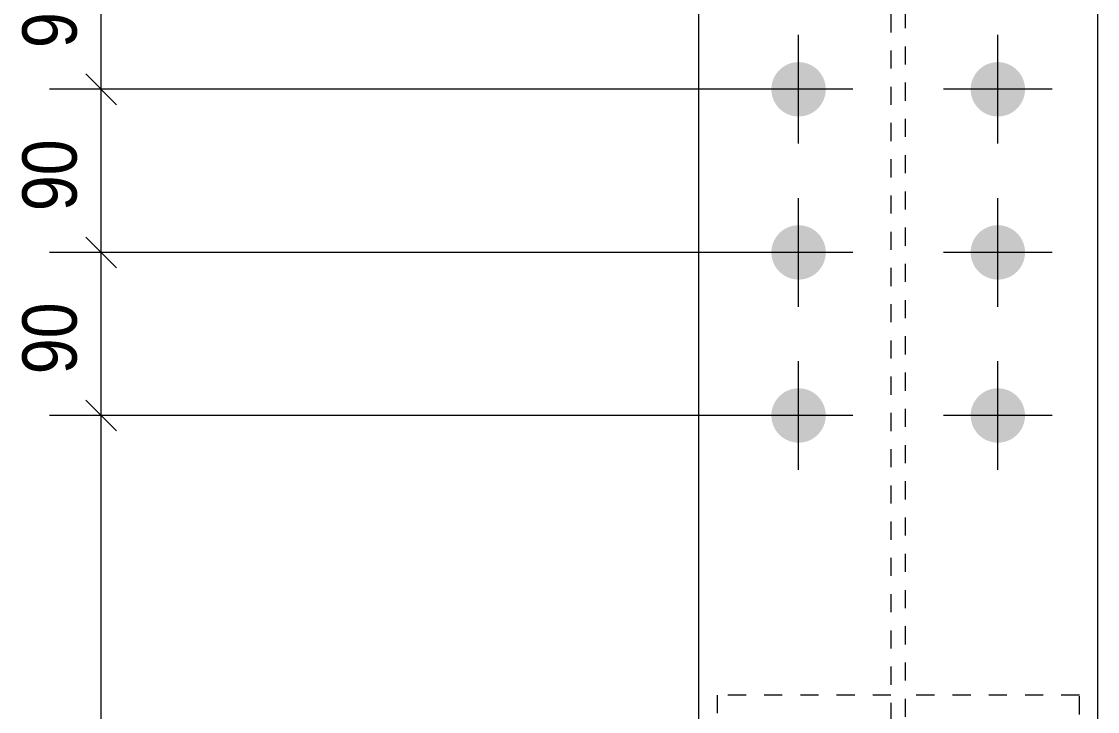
# Model space of a CAD drawing. Header units: millimetres. Extents: x 2 to 1174, y 1 to 825.
# Drawn here: x 245.4 to 304.8, y 127.2 to 165.3 of the extents above; entities that cross this region are included whole.
import ezdxf

# ---------------------------------------------------------------- set-up
doc = ezdxf.new("R2010")
doc.units = ezdxf.units.MM
doc.linetypes.add('XKITLINE00', pattern=[0])
doc.linetypes.add('XKITLINE01', pattern=[4, 1, -1, 1, -1])
for name, color, linetype, lineweight in [('Bolt', 3, 'Continuous', 0), ('Dimensions', 7, 'Continuous', 0), ('Part', 2, 'Continuous', 0)]:
    doc.layers.add(name, color=color, linetype=linetype, lineweight=lineweight)
doc.styles.add('ARIAL', font='ARIAL.TTF')

# ---------------------------------------------------------------- blocks, each defined once
blk = doc.blocks.new('*A254')
at = {"layer": 'Bolt'}
for points in [[(286.809, 161.609), (286.81, 161.646), (286.812, 161.683), (286.815, 161.72), (286.819, 161.756), (286.824, 161.793), (286.83, 161.829), (286.837, 161.865), (286.845, 161.901), (286.853, 161.937), (286.863, 161.973), (286.873, 162.008), (286.884, 162.043), (286.896, 162.078), (286.909, 162.112), (286.922, 162.147), (286.937, 162.18), (286.952, 162.214), (286.968, 162.247), (286.985, 162.28), (287.003, 162.312), (287.022, 162.344), (287.041, 162.375), (287.061, 162.406), (287.082, 162.436), (287.103, 162.466), (287.126, 162.495), (287.149, 162.524), (287.172, 162.552), (287.197, 162.58), (287.222, 162.607), (287.248, 162.633), (287.274, 162.659), (287.301, 162.684), (287.328, 162.708), (287.357, 162.732), (287.385, 162.755), (287.415, 162.777), (287.445, 162.799), (287.475, 162.82), (287.506, 162.84), (287.537, 162.859), (287.569, 162.878), (287.601, 162.895), (287.634, 162.912), (287.667, 162.929), (287.7, 162.944), (287.734, 162.958), (287.768, 162.972), (287.803, 162.985), (287.838, 162.997), (287.873, 163.008), (287.908, 163.018), (287.944, 163.028), (287.98, 163.036), (288.016, 163.044), (288.052, 163.051), (288.088, 163.056), (288.125, 163.061), (288.161, 163.065), (288.198, 163.069), (288.235, 163.071), (288.271, 163.072), (288.308, 163.073), (288.345, 163.072), (288.382, 163.071), (288.419, 163.069), (288.455, 163.065), (288.492, 163.061), (288.528, 163.056), (288.565, 163.051), (288.601, 163.044), (288.637, 163.036), (288.673, 163.028), (288.708, 163.018), (288.744, 163.008), (288.779, 162.997), (288.814, 162.985), (288.848, 162.972), (288.882, 162.958), (288.916, 162.944), (288.95, 162.929), (288.983, 162.912), (289.015, 162.895), (289.048, 162.878), (289.079, 162.859), (289.111, 162.84), (289.142, 162.82), (289.172, 162.799), (289.202, 162.777), (289.231, 162.755), (289.26, 162.732), (289.288, 162.708), (289.316, 162.684), (289.343, 162.659), (289.369, 162.633), (289.395, 162.607), (289.42, 162.58), (289.444, 162.552), (289.468, 162.524), (289.491, 162.495), (289.513, 162.466), (289.535, 162.436), (289.555, 162.406), (289.575, 162.375), (289.595, 162.344), (289.613, 162.312), (289.631, 162.28), (289.648, 162.247), (289.664, 162.214), (289.68, 162.18), (289.694, 162.147), (289.708, 162.112), (289.721, 162.078), (289.733, 162.043), (289.744, 162.008), (289.754, 161.973), (289.763, 161.937), (289.772, 161.901), (289.779, 161.865), (289.786, 161.829), (289.792, 161.793), (289.797, 161.756), (289.801, 161.72), (289.804, 161.683), (289.806, 161.646), (289.808, 161.609), (289.808, 161.573), (289.808, 161.536), (289.806, 161.499), (289.804, 161.462), (289.801, 161.426), (289.797, 161.389), (289.792, 161.353), (289.786, 161.316), (289.779, 161.28), (289.772, 161.244), (289.763, 161.208), (289.754, 161.173), (289.744, 161.137), (289.733, 161.102), (289.721, 161.067), (289.708, 161.033), (289.694, 160.999), (289.68, 160.965), (289.664, 160.931), (289.648, 160.898), (289.631, 160.866), (289.613, 160.833), (289.595, 160.801), (289.575, 160.77), (289.555, 160.739), (289.535, 160.709), (289.513, 160.679), (289.491, 160.65), (289.468, 160.621), (289.444, 160.593), (289.42, 160.565), (289.395, 160.538), (289.369, 160.512), (289.343, 160.486), (289.316, 160.461), (289.288, 160.437), (289.26, 160.413), (289.231, 160.39), (289.202, 160.368), (289.172, 160.346), (289.142, 160.325), (289.111, 160.305), (289.079, 160.286), (289.048, 160.267), (289.015, 160.25), (288.983, 160.233), (288.95, 160.217), (288.916, 160.201), (288.882, 160.187), (288.848, 160.173), (288.814, 160.16), (288.779, 160.148), (288.744, 160.137), (288.708, 160.127), (288.673, 160.118), (288.637, 160.109), (288.601, 160.101), (288.565, 160.095), (288.528, 160.089), (288.492, 160.084), (288.455, 160.08), (288.419, 160.077), (288.382, 160.074), (288.345, 160.073), (288.308, 160.073), (288.271, 160.073), (288.235, 160.074), (288.198, 160.077), (288.161, 160.08), (288.125, 160.084), (288.088, 160.089), (288.052, 160.095), (288.016, 160.101), (287.98, 160.109), (287.944, 160.118), (287.908, 160.127), (287.873, 160.137), (287.838, 160.148), (287.803, 160.16), (287.768, 160.173), (287.734, 160.187), (287.7, 160.201), (287.667, 160.217), (287.634, 160.233), (287.601, 160.25), (287.569, 160.267), (287.537, 160.286), (287.506, 160.305), (287.475, 160.325), (287.445, 160.346), (287.415, 160.368), (287.385, 160.39), (287.357, 160.413), (287.328, 160.437), (287.301, 160.461), (287.274, 160.486), (287.248, 160.512), (287.222, 160.538), (287.197, 160.565), (287.172, 160.593), (287.149, 160.621), (287.126, 160.65), (287.103, 160.679), (287.082, 160.709), (287.061, 160.739), (287.041, 160.77), (287.022, 160.801), (287.003, 160.833), (286.985, 160.866), (286.968, 160.898), (286.952, 160.931), (286.937, 160.965), (286.922, 160.999), (286.909, 161.033), (286.896, 161.067), (286.884, 161.102), (286.873, 161.137), (286.863, 161.173), (286.853, 161.208), (286.845, 161.244), (286.837, 161.28), (286.83, 161.316), (286.824, 161.353), (286.819, 161.389), (286.815, 161.426), (286.812, 161.462), (286.81, 161.499), (286.809, 161.536), (286.808, 161.573)], [(297.809, 161.609), (297.81, 161.646), (297.812, 161.683), (297.815, 161.72), (297.819, 161.756), (297.824, 161.793), (297.83, 161.829), (297.837, 161.865), (297.845, 161.901), (297.853, 161.937), (297.863, 161.973), (297.873, 162.008), (297.884, 162.043), (297.896, 162.078), (297.909, 162.112), (297.922, 162.147), (297.937, 162.18), (297.952, 162.214), (297.968, 162.247), (297.985, 162.28), (298.003, 162.312), (298.022, 162.344), (298.041, 162.375), (298.061, 162.406), (298.082, 162.436), (298.103, 162.466), (298.126, 162.495), (298.149, 162.524), (298.172, 162.552), (298.197, 162.58), (298.222, 162.607), (298.248, 162.633), (298.274, 162.659), (298.301, 162.684), (298.328, 162.708), (298.357, 162.732), (298.385, 162.755), (298.415, 162.777), (298.445, 162.799), (298.475, 162.82), (298.506, 162.84), (298.537, 162.859), (298.569, 162.878), (298.601, 162.895), (298.634, 162.912), (298.667, 162.929), (298.7, 162.944), (298.734, 162.958), (298.768, 162.972), (298.803, 162.985), (298.838, 162.997), (298.873, 163.008), (298.908, 163.018), (298.944, 163.028), (298.98, 163.036), (299.016, 163.044), (299.052, 163.051), (299.088, 163.056), (299.125, 163.061), (299.161, 163.065), (299.198, 163.069), (299.235, 163.071), (299.271, 163.072), (299.308, 163.073), (299.345, 163.072), (299.382, 163.071), (299.419, 163.069), (299.455, 163.065), (299.492, 163.061), (299.528, 163.056), (299.565, 163.051), (299.601, 163.044), (299.637, 163.036), (299.673, 163.028), (299.708, 163.018), (299.744, 163.008), (299.779, 162.997), (299.814, 162.985), (299.848, 162.972), (299.882, 162.958), (299.916, 162.944), (299.95, 162.929), (299.983, 162.912), (300.015, 162.895), (300.048, 162.878), (300.079, 162.859), (300.111, 162.84), (300.142, 162.82), (300.172, 162.799), (300.202, 162.777), (300.231, 162.755), (300.26, 162.732), (300.288, 162.708), (300.316, 162.684), (300.343, 162.659), (300.369, 162.633), (300.395, 162.607), (300.42, 162.58), (300.444, 162.552), (300.468, 162.524), (300.491, 162.495), (300.513, 162.466), (300.535, 162.436), (300.555, 162.406), (300.575, 162.375), (300.595, 162.344), (300.613, 162.312), (300.631, 162.28), (300.648, 162.247), (300.664, 162.214), (300.68, 162.18), (300.694, 162.147), (300.708, 162.112), (300.721, 162.078), (300.733, 162.043), (300.744, 162.008), (300.754, 161.973), (300.763, 161.937), (300.772, 161.901), (300.779, 161.865), (300.786, 161.829), (300.792, 161.793), (300.797, 161.756), (300.801, 161.72), (300.804, 161.683), (300.806, 161.646), (300.808, 161.609), (300.808, 161.573), (300.808, 161.536), (300.806, 161.499), (300.804, 161.462), (300.801, 161.426), (300.797, 161.389), (300.792, 161.353), (300.786, 161.316), (300.779, 161.28), (300.772, 161.244), (300.763, 161.208), (300.754, 161.173), (300.744, 161.137), (300.733, 161.102), (300.721, 161.067), (300.708, 161.033), (300.694, 160.999), (300.68, 160.965), (300.664, 160.931), (300.648, 160.898), (300.631, 160.866), (300.613, 160.833), (300.595, 160.801), (300.575, 160.77), (300.555, 160.739), (300.535, 160.709), (300.513, 160.679), (300.491, 160.65), (300.468, 160.621), (300.444, 160.593), (300.42, 160.565), (300.395, 160.538), (300.369, 160.512), (300.343, 160.486), (300.316, 160.461), (300.288, 160.437), (300.26, 160.413), (300.231, 160.39), (300.202, 160.368), (300.172, 160.346), (300.142, 160.325), (300.111, 160.305), (300.079, 160.286), (300.048, 160.267), (300.015, 160.25), (299.983, 160.233), (299.95, 160.217), (299.916, 160.201), (299.882, 160.187), (299.848, 160.173), (299.814, 160.16), (299.779, 160.148), (299.744, 160.137), (299.708, 160.127), (299.673, 160.118), (299.637, 160.109), (299.601, 160.101), (299.565, 160.095), (299.528, 160.089), (299.492, 160.084), (299.455, 160.08), (299.419, 160.077), (299.382, 160.074), (299.345, 160.073), (299.308, 160.073), (299.271, 160.073), (299.235, 160.074), (299.198, 160.077), (299.161, 160.08), (299.125, 160.084), (299.088, 160.089), (299.052, 160.095), (299.016, 160.101), (298.98, 160.109), (298.944, 160.118), (298.908, 160.127), (298.873, 160.137), (298.838, 160.148), (298.803, 160.16), (298.768, 160.173), (298.734, 160.187), (298.7, 160.201), (298.667, 160.217), (298.634, 160.233), (298.601, 160.25), (298.569, 160.267), (298.537, 160.286), (298.506, 160.305), (298.475, 160.325), (298.445, 160.346), (298.415, 160.368), (298.385, 160.39), (298.357, 160.413), (298.328, 160.437), (298.301, 160.461), (298.274, 160.486), (298.248, 160.512), (298.222, 160.538), (298.197, 160.565), (298.172, 160.593), (298.149, 160.621), (298.126, 160.65), (298.103, 160.679), (298.082, 160.709), (298.061, 160.739), (298.041, 160.77), (298.022, 160.801), (298.003, 160.833), (297.985, 160.866), (297.968, 160.898), (297.952, 160.931), (297.937, 160.965), (297.922, 160.999), (297.909, 161.033), (297.896, 161.067), (297.884, 161.102), (297.873, 161.137), (297.863, 161.173), (297.853, 161.208), (297.845, 161.244), (297.837, 161.28), (297.83, 161.316), (297.824, 161.353), (297.819, 161.389), (297.815, 161.426), (297.812, 161.462), (297.81, 161.499), (297.809, 161.536), (297.808, 161.573)], [(286.809, 152.609), (286.81, 152.646), (286.812, 152.683), (286.815, 152.72), (286.819, 152.756), (286.824, 152.793), (286.83, 152.829), (286.837, 152.865), (286.845, 152.901), (286.853, 152.937), (286.863, 152.973), (286.873, 153.008), (286.884, 153.043), (286.896, 153.078), (286.909, 153.112), (286.922, 153.147), (286.937, 153.18), (286.952, 153.214), (286.968, 153.247), (286.985, 153.28), (287.003, 153.312), (287.022, 153.344), (287.041, 153.375), (287.061, 153.406), (287.082, 153.436), (287.103, 153.466), (287.126, 153.495), (287.149, 153.524), (287.172, 153.552), (287.197, 153.58), (287.222, 153.607), (287.248, 153.633), (287.274, 153.659), (287.301, 153.684), (287.328, 153.708), (287.357, 153.732), (287.385, 153.755), (287.415, 153.777), (287.445, 153.799), (287.475, 153.82), (287.506, 153.84), (287.537, 153.859), (287.569, 153.878), (287.601, 153.895), (287.634, 153.912), (287.667, 153.929), (287.7, 153.944), (287.734, 153.958), (287.768, 153.972), (287.803, 153.985), (287.838, 153.997), (287.873, 154.008), (287.908, 154.018), (287.944, 154.028), (287.98, 154.036), (288.016, 154.044), (288.052, 154.051), (288.088, 154.056), (288.125, 154.061), (288.161, 154.065), (288.198, 154.069), (288.235, 154.071), (288.271, 154.072), (288.308, 154.073), (288.345, 154.072), (288.382, 154.071), (288.419, 154.069), (288.455, 154.065), (288.492, 154.061), (288.528, 154.056), (288.565, 154.051), (288.601, 154.044), (288.637, 154.036), (288.673, 154.028), (288.708, 154.018), (288.744, 154.008), (288.779, 153.997), (288.814, 153.985), (288.848, 153.972), (288.882, 153.958), (288.916, 153.944), (288.95, 153.929), (288.983, 153.912), (289.015, 153.895), (289.048, 153.878), (289.079, 153.859), (289.111, 153.84), (289.142, 153.82), (289.172, 153.799), (289.202, 153.777), (289.231, 153.755), (289.26, 153.732), (289.288, 153.708), (289.316, 153.684), (289.343, 153.659), (289.369, 153.633), (289.395, 153.607), (289.42, 153.58), (289.444, 153.552), (289.468, 153.524), (289.491, 153.495), (289.513, 153.466), (289.535, 153.436), (289.555, 153.406), (289.575, 153.375), (289.595, 153.344), (289.613, 153.312), (289.631, 153.28), (289.648, 153.247), (289.664, 153.214), (289.68, 153.18), (289.694, 153.147), (289.708, 153.112), (289.721, 153.078), (289.733, 153.043), (289.744, 153.008), (289.754, 152.973), (289.763, 152.937), (289.772, 152.901), (289.779, 152.865), (289.786, 152.829), (289.792, 152.793), (289.797, 152.756), (289.801, 152.72), (289.804, 152.683), (289.806, 152.646), (289.808, 152.609), (289.808, 152.573), (289.808, 152.536), (289.806, 152.499), (289.804, 152.462), (289.801, 152.426), (289.797, 152.389), (289.792, 152.353), (289.786, 152.316), (289.779, 152.28), (289.772, 152.244), (289.763, 152.208), (289.754, 152.173), (289.744, 152.137), (289.733, 152.102), (289.721, 152.067), (289.708, 152.033), (289.694, 151.999), (289.68, 151.965), (289.664, 151.931), (289.648, 151.898), (289.631, 151.866), (289.613, 151.833), (289.595, 151.801), (289.575, 151.77), (289.555, 151.739), (289.535, 151.709), (289.513, 151.679), (289.491, 151.65), (289.468, 151.621), (289.444, 151.593), (289.42, 151.565), (289.395, 151.538), (289.369, 151.512), (289.343, 151.486), (289.316, 151.461), (289.288, 151.437), (289.26, 151.413), (289.231, 151.39), (289.202, 151.368), (289.172, 151.346), (289.142, 151.325), (289.111, 151.305), (289.079, 151.286), (289.048, 151.267), (289.015, 151.25), (288.983, 151.233), (288.95, 151.217), (288.916, 151.201), (288.882, 151.187), (288.848, 151.173), (288.814, 151.16), (288.779, 151.148), (288.744, 151.137), (288.708, 151.127), (288.673, 151.118), (288.637, 151.109), (288.601, 151.101), (288.565, 151.095), (288.528, 151.089), (288.492, 151.084), (288.455, 151.08), (288.419, 151.077), (288.382, 151.074), (288.345, 151.073), (288.308, 151.073), (288.271, 151.073), (288.235, 151.074), (288.198, 151.077), (288.161, 151.08), (288.125, 151.084), (288.088, 151.089), (288.052, 151.095), (288.016, 151.101), (287.98, 151.109), (287.944, 151.118), (287.908, 151.127), (287.873, 151.137), (287.838, 151.148), (287.803, 151.16), (287.768, 151.173), (287.734, 151.187), (287.7, 151.201), (287.667, 151.217), (287.634, 151.233), (287.601, 151.25), (287.569, 151.267), (287.537, 151.286), (287.506, 151.305), (287.475, 151.325), (287.445, 151.346), (287.415, 151.368), (287.385, 151.39), (287.357, 151.413), (287.328, 151.437), (287.301, 151.461), (287.274, 151.486), (287.248, 151.512), (287.222, 151.538), (287.197, 151.565), (287.172, 151.593), (287.149, 151.621), (287.126, 151.65), (287.103, 151.679), (287.082, 151.709), (287.061, 151.739), (287.041, 151.77), (287.022, 151.801), (287.003, 151.833), (286.985, 151.866), (286.968, 151.898), (286.952, 151.931), (286.937, 151.965), (286.922, 151.999), (286.909, 152.033), (286.896, 152.067), (286.884, 152.102), (286.873, 152.137), (286.863, 152.173), (286.853, 152.208), (286.845, 152.244), (286.837, 152.28), (286.83, 152.316), (286.824, 152.353), (286.819, 152.389), (286.815, 152.426), (286.812, 152.462), (286.81, 152.499), (286.809, 152.536), (286.808, 152.573)], [(297.809, 152.609), (297.81, 152.646), (297.812, 152.683), (297.815, 152.72), (297.819, 152.756), (297.824, 152.793), (297.83, 152.829), (297.837, 152.865), (297.845, 152.901), (297.853, 152.937), (297.863, 152.973), (297.873, 153.008), (297.884, 153.043), (297.896, 153.078), (297.909, 153.112), (297.922, 153.147), (297.937, 153.18), (297.952, 153.214), (297.968, 153.247), (297.985, 153.28), (298.003, 153.312), (298.022, 153.344), (298.041, 153.375), (298.061, 153.406), (298.082, 153.436), (298.103, 153.466), (298.126, 153.495), (298.149, 153.524), (298.172, 153.552), (298.197, 153.58), (298.222, 153.607), (298.248, 153.633), (298.274, 153.659), (298.301, 153.684), (298.328, 153.708), (298.357, 153.732), (298.385, 153.755), (298.415, 153.777), (298.445, 153.799), (298.475, 153.82), (298.506, 153.84), (298.537, 153.859), (298.569, 153.878), (298.601, 153.895), (298.634, 153.912), (298.667, 153.929), (298.7, 153.944), (298.734, 153.958), (298.768, 153.972), (298.803, 153.985), (298.838, 153.997), (298.873, 154.008), (298.908, 154.018), (298.944, 154.028), (298.98, 154.036), (299.016, 154.044), (299.052, 154.051), (299.088, 154.056), (299.125, 154.061), (299.161, 154.065), (299.198, 154.069), (299.235, 154.071), (299.271, 154.072), (299.308, 154.073), (299.345, 154.072), (299.382, 154.071), (299.419, 154.069), (299.455, 154.065), (299.492, 154.061), (299.528, 154.056), (299.565, 154.051), (299.601, 154.044), (299.637, 154.036), (299.673, 154.028), (299.708, 154.018), (299.744, 154.008), (299.779, 153.997), (299.814, 153.985), (299.848, 153.972), (299.882, 153.958), (299.916, 153.944), (299.95, 153.929), (299.983, 153.912), (300.015, 153.895), (300.048, 153.878), (300.079, 153.859), (300.111, 153.84), (300.142, 153.82), (300.172, 153.799), (300.202, 153.777), (300.231, 153.755), (300.26, 153.732), (300.288, 153.708), (300.316, 153.684), (300.343, 153.659), (300.369, 153.633), (300.395, 153.607), (300.42, 153.58), (300.444, 153.552), (300.468, 153.524), (300.491, 153.495), (300.513, 153.466), (300.535, 153.436), (300.555, 153.406), (300.575, 153.375), (300.595, 153.344), (300.613, 153.312), (300.631, 153.28), (300.648, 153.247), (300.664, 153.214), (300.68, 153.18), (300.694, 153.147), (300.708, 153.112), (300.721, 153.078), (300.733, 153.043), (300.744, 153.008), (300.754, 152.973), (300.763, 152.937), (300.772, 152.901), (300.779, 152.865), (300.786, 152.829), (300.792, 152.793), (300.797, 152.756), (300.801, 152.72), (300.804, 152.683), (300.806, 152.646), (300.808, 152.609), (300.808, 152.573), (300.808, 152.536), (300.806, 152.499), (300.804, 152.462), (300.801, 152.426), (300.797, 152.389), (300.792, 152.353), (300.786, 152.316), (300.779, 152.28), (300.772, 152.244), (300.763, 152.208), (300.754, 152.173), (300.744, 152.137), (300.733, 152.102), (300.721, 152.067), (300.708, 152.033), (300.694, 151.999), (300.68, 151.965), (300.664, 151.931), (300.648, 151.898), (300.631, 151.866), (300.613, 151.833), (300.595, 151.801), (300.575, 151.77), (300.555, 151.739), (300.535, 151.709), (300.513, 151.679), (300.491, 151.65), (300.468, 151.621), (300.444, 151.593), (300.42, 151.565), (300.395, 151.538), (300.369, 151.512), (300.343, 151.486), (300.316, 151.461), (300.288, 151.437), (300.26, 151.413), (300.231, 151.39), (300.202, 151.368), (300.172, 151.346), (300.142, 151.325), (300.111, 151.305), (300.079, 151.286), (300.048, 151.267), (300.015, 151.25), (299.983, 151.233), (299.95, 151.217), (299.916, 151.201), (299.882, 151.187), (299.848, 151.173), (299.814, 151.16), (299.779, 151.148), (299.744, 151.137), (299.708, 151.127), (299.673, 151.118), (299.637, 151.109), (299.601, 151.101), (299.565, 151.095), (299.528, 151.089), (299.492, 151.084), (299.455, 151.08), (299.419, 151.077), (299.382, 151.074), (299.345, 151.073), (299.308, 151.073), (299.271, 151.073), (299.235, 151.074), (299.198, 151.077), (299.161, 151.08), (299.125, 151.084), (299.088, 151.089), (299.052, 151.095), (299.016, 151.101), (298.98, 151.109), (298.944, 151.118), (298.908, 151.127), (298.873, 151.137), (298.838, 151.148), (298.803, 151.16), (298.768, 151.173), (298.734, 151.187), (298.7, 151.201), (298.667, 151.217), (298.634, 151.233), (298.601, 151.25), (298.569, 151.267), (298.537, 151.286), (298.506, 151.305), (298.475, 151.325), (298.445, 151.346), (298.415, 151.368), (298.385, 151.39), (298.357, 151.413), (298.328, 151.437), (298.301, 151.461), (298.274, 151.486), (298.248, 151.512), (298.222, 151.538), (298.197, 151.565), (298.172, 151.593), (298.149, 151.621), (298.126, 151.65), (298.103, 151.679), (298.082, 151.709), (298.061, 151.739), (298.041, 151.77), (298.022, 151.801), (298.003, 151.833), (297.985, 151.866), (297.968, 151.898), (297.952, 151.931), (297.937, 151.965), (297.922, 151.999), (297.909, 152.033), (297.896, 152.067), (297.884, 152.102), (297.873, 152.137), (297.863, 152.173), (297.853, 152.208), (297.845, 152.244), (297.837, 152.28), (297.83, 152.316), (297.824, 152.353), (297.819, 152.389), (297.815, 152.426), (297.812, 152.462), (297.81, 152.499), (297.809, 152.536), (297.808, 152.573)], [(286.809, 143.609), (286.81, 143.646), (286.812, 143.683), (286.815, 143.72), (286.819, 143.756), (286.824, 143.793), (286.83, 143.829), (286.837, 143.865), (286.845, 143.901), (286.853, 143.937), (286.863, 143.973), (286.873, 144.008), (286.884, 144.043), (286.896, 144.078), (286.909, 144.112), (286.922, 144.147), (286.937, 144.18), (286.952, 144.214), (286.968, 144.247), (286.985, 144.28), (287.003, 144.312), (287.022, 144.344), (287.041, 144.375), (287.061, 144.406), (287.082, 144.436), (287.103, 144.466), (287.126, 144.495), (287.149, 144.524), (287.172, 144.552), (287.197, 144.58), (287.222, 144.607), (287.248, 144.633), (287.274, 144.659), (287.301, 144.684), (287.328, 144.708), (287.357, 144.732), (287.385, 144.755), (287.415, 144.777), (287.445, 144.799), (287.475, 144.82), (287.506, 144.84), (287.537, 144.859), (287.569, 144.878), (287.601, 144.895), (287.634, 144.912), (287.667, 144.929), (287.7, 144.944), (287.734, 144.958), (287.768, 144.972), (287.803, 144.985), (287.838, 144.997), (287.873, 145.008), (287.908, 145.018), (287.944, 145.028), (287.98, 145.036), (288.016, 145.044), (288.052, 145.051), (288.088, 145.056), (288.125, 145.061), (288.161, 145.065), (288.198, 145.069), (288.235, 145.071), (288.271, 145.072), (288.308, 145.073), (288.345, 145.072), (288.382, 145.071), (288.419, 145.069), (288.455, 145.065), (288.492, 145.061), (288.528, 145.056), (288.565, 145.051), (288.601, 145.044), (288.637, 145.036), (288.673, 145.028), (288.708, 145.018), (288.744, 145.008), (288.779, 144.997), (288.814, 144.985), (288.848, 144.972), (288.882, 144.958), (288.916, 144.944), (288.95, 144.929), (288.983, 144.912), (289.015, 144.895), (289.048, 144.878), (289.079, 144.859), (289.111, 144.84), (289.142, 144.82), (289.172, 144.799), (289.202, 144.777), (289.231, 144.755), (289.26, 144.732), (289.288, 144.708), (289.316, 144.684), (289.343, 144.659), (289.369, 144.633), (289.395, 144.607), (289.42, 144.58), (289.444, 144.552), (289.468, 144.524), (289.491, 144.495), (289.513, 144.466), (289.535, 144.436), (289.555, 144.406), (289.575, 144.375), (289.595, 144.344), (289.613, 144.312), (289.631, 144.28), (289.648, 144.247), (289.664, 144.214), (289.68, 144.18), (289.694, 144.147), (289.708, 144.112), (289.721, 144.078), (289.733, 144.043), (289.744, 144.008), (289.754, 143.973), (289.763, 143.937), (289.772, 143.901), (289.779, 143.865), (289.786, 143.829), (289.792, 143.793), (289.797, 143.756), (289.801, 143.72), (289.804, 143.683), (289.806, 143.646), (289.808, 143.609), (289.808, 143.573), (289.808, 143.536), (289.806, 143.499), (289.804, 143.462), (289.801, 143.426), (289.797, 143.389), (289.792, 143.353), (289.786, 143.316), (289.779, 143.28), (289.772, 143.244), (289.763, 143.208), (289.754, 143.173), (289.744, 143.137), (289.733, 143.102), (289.721, 143.067), (289.708, 143.033), (289.694, 142.999), (289.68, 142.965), (289.664, 142.931), (289.648, 142.898), (289.631, 142.866), (289.613, 142.833), (289.595, 142.801), (289.575, 142.77), (289.555, 142.739), (289.535, 142.709), (289.513, 142.679), (289.491, 142.65), (289.468, 142.621), (289.444, 142.593), (289.42, 142.565), (289.395, 142.538), (289.369, 142.512), (289.343, 142.486), (289.316, 142.461), (289.288, 142.437), (289.26, 142.413), (289.231, 142.39), (289.202, 142.368), (289.172, 142.346), (289.142, 142.325), (289.111, 142.305), (289.079, 142.286), (289.048, 142.267), (289.015, 142.25), (288.983, 142.233), (288.95, 142.217), (288.916, 142.201), (288.882, 142.187), (288.848, 142.173), (288.814, 142.16), (288.779, 142.148), (288.744, 142.137), (288.708, 142.127), (288.673, 142.118), (288.637, 142.109), (288.601, 142.101), (288.565, 142.095), (288.528, 142.089), (288.492, 142.084), (288.455, 142.08), (288.419, 142.077), (288.382, 142.074), (288.345, 142.073), (288.308, 142.073), (288.271, 142.073), (288.235, 142.074), (288.198, 142.077), (288.161, 142.08), (288.125, 142.084), (288.088, 142.089), (288.052, 142.095), (288.016, 142.101), (287.98, 142.109), (287.944, 142.118), (287.908, 142.127), (287.873, 142.137), (287.838, 142.148), (287.803, 142.16), (287.768, 142.173), (287.734, 142.187), (287.7, 142.201), (287.667, 142.217), (287.634, 142.233), (287.601, 142.25), (287.569, 142.267), (287.537, 142.286), (287.506, 142.305), (287.475, 142.325), (287.445, 142.346), (287.415, 142.368), (287.385, 142.39), (287.357, 142.413), (287.328, 142.437), (287.301, 142.461), (287.274, 142.486), (287.248, 142.512), (287.222, 142.538), (287.197, 142.565), (287.172, 142.593), (287.149, 142.621), (287.126, 142.65), (287.103, 142.679), (287.082, 142.709), (287.061, 142.739), (287.041, 142.77), (287.022, 142.801), (287.003, 142.833), (286.985, 142.866), (286.968, 142.898), (286.952, 142.931), (286.937, 142.965), (286.922, 142.999), (286.909, 143.033), (286.896, 143.067), (286.884, 143.102), (286.873, 143.137), (286.863, 143.173), (286.853, 143.208), (286.845, 143.244), (286.837, 143.28), (286.83, 143.316), (286.824, 143.353), (286.819, 143.389), (286.815, 143.426), (286.812, 143.462), (286.81, 143.499), (286.809, 143.536), (286.808, 143.573)], [(297.809, 143.609), (297.81, 143.646), (297.812, 143.683), (297.815, 143.72), (297.819, 143.756), (297.824, 143.793), (297.83, 143.829), (297.837, 143.865), (297.845, 143.901), (297.853, 143.937), (297.863, 143.973), (297.873, 144.008), (297.884, 144.043), (297.896, 144.078), (297.909, 144.112), (297.922, 144.147), (297.937, 144.18), (297.952, 144.214), (297.968, 144.247), (297.985, 144.28), (298.003, 144.312), (298.022, 144.344), (298.041, 144.375), (298.061, 144.406), (298.082, 144.436), (298.103, 144.466), (298.126, 144.495), (298.149, 144.524), (298.172, 144.552), (298.197, 144.58), (298.222, 144.607), (298.248, 144.633), (298.274, 144.659), (298.301, 144.684), (298.328, 144.708), (298.357, 144.732), (298.385, 144.755), (298.415, 144.777), (298.445, 144.799), (298.475, 144.82), (298.506, 144.84), (298.537, 144.859), (298.569, 144.878), (298.601, 144.895), (298.634, 144.912), (298.667, 144.929), (298.7, 144.944), (298.734, 144.958), (298.768, 144.972), (298.803, 144.985), (298.838, 144.997), (298.873, 145.008), (298.908, 145.018), (298.944, 145.028), (298.98, 145.036), (299.016, 145.044), (299.052, 145.051), (299.088, 145.056), (299.125, 145.061), (299.161, 145.065), (299.198, 145.069), (299.235, 145.071), (299.271, 145.072), (299.308, 145.073), (299.345, 145.072), (299.382, 145.071), (299.419, 145.069), (299.455, 145.065), (299.492, 145.061), (299.528, 145.056), (299.565, 145.051), (299.601, 145.044), (299.637, 145.036), (299.673, 145.028), (299.708, 145.018), (299.744, 145.008), (299.779, 144.997), (299.814, 144.985), (299.848, 144.972), (299.882, 144.958), (299.916, 144.944), (299.95, 144.929), (299.983, 144.912), (300.015, 144.895), (300.048, 144.878), (300.079, 144.859), (300.111, 144.84), (300.142, 144.82), (300.172, 144.799), (300.202, 144.777), (300.231, 144.755), (300.26, 144.732), (300.288, 144.708), (300.316, 144.684), (300.343, 144.659), (300.369, 144.633), (300.395, 144.607), (300.42, 144.58), (300.444, 144.552), (300.468, 144.524), (300.491, 144.495), (300.513, 144.466), (300.535, 144.436), (300.555, 144.406), (300.575, 144.375), (300.595, 144.344), (300.613, 144.312), (300.631, 144.28), (300.648, 144.247), (300.664, 144.214), (300.68, 144.18), (300.694, 144.147), (300.708, 144.112), (300.721, 144.078), (300.733, 144.043), (300.744, 144.008), (300.754, 143.973), (300.763, 143.937), (300.772, 143.901), (300.779, 143.865), (300.786, 143.829), (300.792, 143.793), (300.797, 143.756), (300.801, 143.72), (300.804, 143.683), (300.806, 143.646), (300.808, 143.609), (300.808, 143.573), (300.808, 143.536), (300.806, 143.499), (300.804, 143.462), (300.801, 143.426), (300.797, 143.389), (300.792, 143.353), (300.786, 143.316), (300.779, 143.28), (300.772, 143.244), (300.763, 143.208), (300.754, 143.173), (300.744, 143.137), (300.733, 143.102), (300.721, 143.067), (300.708, 143.033), (300.694, 142.999), (300.68, 142.965), (300.664, 142.931), (300.648, 142.898), (300.631, 142.866), (300.613, 142.833), (300.595, 142.801), (300.575, 142.77), (300.555, 142.739), (300.535, 142.709), (300.513, 142.679), (300.491, 142.65), (300.468, 142.621), (300.444, 142.593), (300.42, 142.565), (300.395, 142.538), (300.369, 142.512), (300.343, 142.486), (300.316, 142.461), (300.288, 142.437), (300.26, 142.413), (300.231, 142.39), (300.202, 142.368), (300.172, 142.346), (300.142, 142.325), (300.111, 142.305), (300.079, 142.286), (300.048, 142.267), (300.015, 142.25), (299.983, 142.233), (299.95, 142.217), (299.916, 142.201), (299.882, 142.187), (299.848, 142.173), (299.814, 142.16), (299.779, 142.148), (299.744, 142.137), (299.708, 142.127), (299.673, 142.118), (299.637, 142.109), (299.601, 142.101), (299.565, 142.095), (299.528, 142.089), (299.492, 142.084), (299.455, 142.08), (299.419, 142.077), (299.382, 142.074), (299.345, 142.073), (299.308, 142.073), (299.271, 142.073), (299.235, 142.074), (299.198, 142.077), (299.161, 142.08), (299.125, 142.084), (299.088, 142.089), (299.052, 142.095), (299.016, 142.101), (298.98, 142.109), (298.944, 142.118), (298.908, 142.127), (298.873, 142.137), (298.838, 142.148), (298.803, 142.16), (298.768, 142.173), (298.734, 142.187), (298.7, 142.201), (298.667, 142.217), (298.634, 142.233), (298.601, 142.25), (298.569, 142.267), (298.537, 142.286), (298.506, 142.305), (298.475, 142.325), (298.445, 142.346), (298.415, 142.368), (298.385, 142.39), (298.357, 142.413), (298.328, 142.437), (298.301, 142.461), (298.274, 142.486), (298.248, 142.512), (298.222, 142.538), (298.197, 142.565), (298.172, 142.593), (298.149, 142.621), (298.126, 142.65), (298.103, 142.679), (298.082, 142.709), (298.061, 142.739), (298.041, 142.77), (298.022, 142.801), (298.003, 142.833), (297.985, 142.866), (297.968, 142.898), (297.952, 142.931), (297.937, 142.965), (297.922, 142.999), (297.909, 143.033), (297.896, 143.067), (297.884, 143.102), (297.873, 143.137), (297.863, 143.173), (297.853, 143.208), (297.845, 143.244), (297.837, 143.28), (297.83, 143.316), (297.824, 143.353), (297.819, 143.389), (297.815, 143.426), (297.812, 143.462), (297.81, 143.499), (297.809, 143.536), (297.808, 143.573)]]:
    blk.add_hatch(color=3, dxfattribs=at).paths.add_polyline_path(points, flags=17)
at = {"layer": 'Bolt', "color": 3, "linetype": 'XKITLINE00', "lineweight": 0}
for p, q in [((288.308, 158.573), (288.308, 164.573)), ((299.308, 158.573), (299.308, 164.573)), ((291.308, 161.573), (285.308, 161.573)), ((302.308, 161.573), (296.308, 161.573)), ((288.308, 149.573), (288.308, 155.573)), ((299.308, 149.573), (299.308, 155.573)), ((291.308, 152.573), (285.308, 152.573)), ((302.308, 152.573), (296.308, 152.573)), ((288.308, 140.573), (288.308, 146.573)), ((299.308, 140.573), (299.308, 146.573)), ((291.308, 143.573), (285.308, 143.573)), ((302.308, 143.573), (296.308, 143.573))]:
    blk.add_line(p, q, dxfattribs=at)
blk = doc.blocks.new('*A255')
at = {"layer": 'Part'}
blk.add_hatch(color=2, dxfattribs=at).paths.add_polyline_path([(293.008, 176.334), (294.608, 176.334), (293.808, 174.934)], flags=17)
at = {"layer": 'Part', "color": 7, "linetype": 'XKITLINE01', "lineweight": 0}
for p, q in [((303.808, 183.578), (283.808, 183.578)), ((283.808, 183.578), (283.808, 176.519)), ((303.808, 176.519), (303.808, 183.578)), ((283.808, 181.715), (293.408, 181.715)), ((293.408, 181.715), (293.408, 122.942)), ((294.208, 122.942), (294.208, 181.715)), ((294.208, 181.715), (303.808, 181.715)), ((293.408, 128.138), (283.808, 128.138)), ((283.808, 128.138), (283.808, 121.079)), ((303.808, 128.138), (294.208, 128.138)), ((303.808, 121.079), (303.808, 128.138)), ((283.808, 126.276), (303.808, 126.276))]:
    blk.add_line(p, q, dxfattribs=at)
at = {"layer": 'Part', "color": 2, "linetype": 'XKITLINE00', "lineweight": 0}
for p, q in [((293.808, 174.934), (293.008, 176.334)), ((293.008, 176.334), (294.608, 176.334)), ((294.608, 176.334), (293.808, 174.934))]:
    blk.add_line(p, q, dxfattribs=at)
blk.add_circle((293.808, 175.834), 1, dxfattribs=at)
blk = doc.blocks.new('*A257')
at = {"layer": 'Part', "color": 2, "linetype": 'XKITLINE00', "lineweight": 0}
for p, q in [((282.808, 63.476), (282.808, 196.478)), ((304.808, 196.478), (304.808, 63.476))]:
    blk.add_line(p, q, dxfattribs=at)
blk = doc.blocks.new('*A569')
at = {"layer": 'Dimensions', "color": 7, "linetype": 'XKITLINE00', "lineweight": 0}
for p, q in [((248.96, 144.421), (250.657, 142.724)), ((287.308, 143.573), (246.958, 143.573)), ((249.808, 104.573), (249.808, 143.573)), ((248.96, 105.421), (250.657, 103.724)), ((287.308, 104.573), (246.958, 104.573))]:
    blk.add_line(p, q, dxfattribs=at)
at = {"layer": 'Dimensions', "color": 3}
for p in [(249.808, 143.573), (249.808, 104.573)]:
    blk.add_point(p, dxfattribs=at)
at = {"layer": 'Dimensions', "color": 3, "style": 'ARIAL', "width": 0.85}
blk.add_text('390', height=3, rotation=90.00021, dxfattribs=at).set_placement((248.458, 120.735))
blk = doc.blocks.new('*A570')
at = {"layer": 'Dimensions', "color": 7, "linetype": 'XKITLINE00', "lineweight": 0}
for p, q in [((248.96, 153.421), (250.657, 151.724)), ((287.308, 152.573), (246.958, 152.573)), ((249.808, 143.573), (249.808, 152.573)), ((248.96, 144.421), (250.657, 142.724)), ((287.308, 143.573), (246.958, 143.573))]:
    blk.add_line(p, q, dxfattribs=at)
at = {"layer": 'Dimensions', "color": 3}
for p in [(249.808, 152.573), (249.808, 143.573)]:
    blk.add_point(p, dxfattribs=at)
at = {"layer": 'Dimensions', "color": 3, "style": 'ARIAL', "width": 0.85}
blk.add_text('90', height=3, rotation=90.00021, dxfattribs=at).set_placement((248.458, 145.848))
blk = doc.blocks.new('*A571')
at = {"layer": 'Dimensions', "color": 7, "linetype": 'XKITLINE00', "lineweight": 0}
for p, q in [((248.96, 162.421), (250.657, 160.724)), ((287.308, 161.573), (246.958, 161.573)), ((249.808, 152.573), (249.808, 161.573)), ((248.96, 153.421), (250.657, 151.724)), ((287.308, 152.573), (246.958, 152.573))]:
    blk.add_line(p, q, dxfattribs=at)
at = {"layer": 'Dimensions', "color": 3}
for p in [(249.808, 161.573), (249.808, 152.573)]:
    blk.add_point(p, dxfattribs=at)
at = {"layer": 'Dimensions', "color": 3, "style": 'ARIAL', "width": 0.85}
blk.add_text('90', height=3, rotation=90.00021, dxfattribs=at).set_placement((248.458, 154.848))
blk = doc.blocks.new('*A572')
at = {"layer": 'Dimensions', "color": 7, "linetype": 'XKITLINE00', "lineweight": 0}
for p, q in [((248.96, 171.421), (250.657, 169.724)), ((287.308, 170.573), (246.958, 170.573)), ((249.808, 161.573), (249.808, 170.573)), ((248.96, 162.421), (250.657, 160.724)), ((287.308, 161.573), (246.958, 161.573))]:
    blk.add_line(p, q, dxfattribs=at)
at = {"layer": 'Dimensions', "color": 3}
for p in [(249.808, 170.573), (249.808, 161.573)]:
    blk.add_point(p, dxfattribs=at)
at = {"layer": 'Dimensions', "color": 3, "style": 'ARIAL', "width": 0.85}
blk.add_text('90', height=3, rotation=90.00021, dxfattribs=at).set_placement((248.458, 163.848))

msp = doc.modelspace()

# ---------------------------------------------------------------- block references
at = {"lineweight": 0}
for name in ['*A257', '*A254', '*A572', '*A571', '*A570', '*A569']:
    msp.add_blockref(name, (0, 0), dxfattribs=at)
at = {"layer": 'Part', "lineweight": 0}
msp.add_blockref('*A255', (0, 0), dxfattribs=at)

doc.saveas('drawing.dxf')
